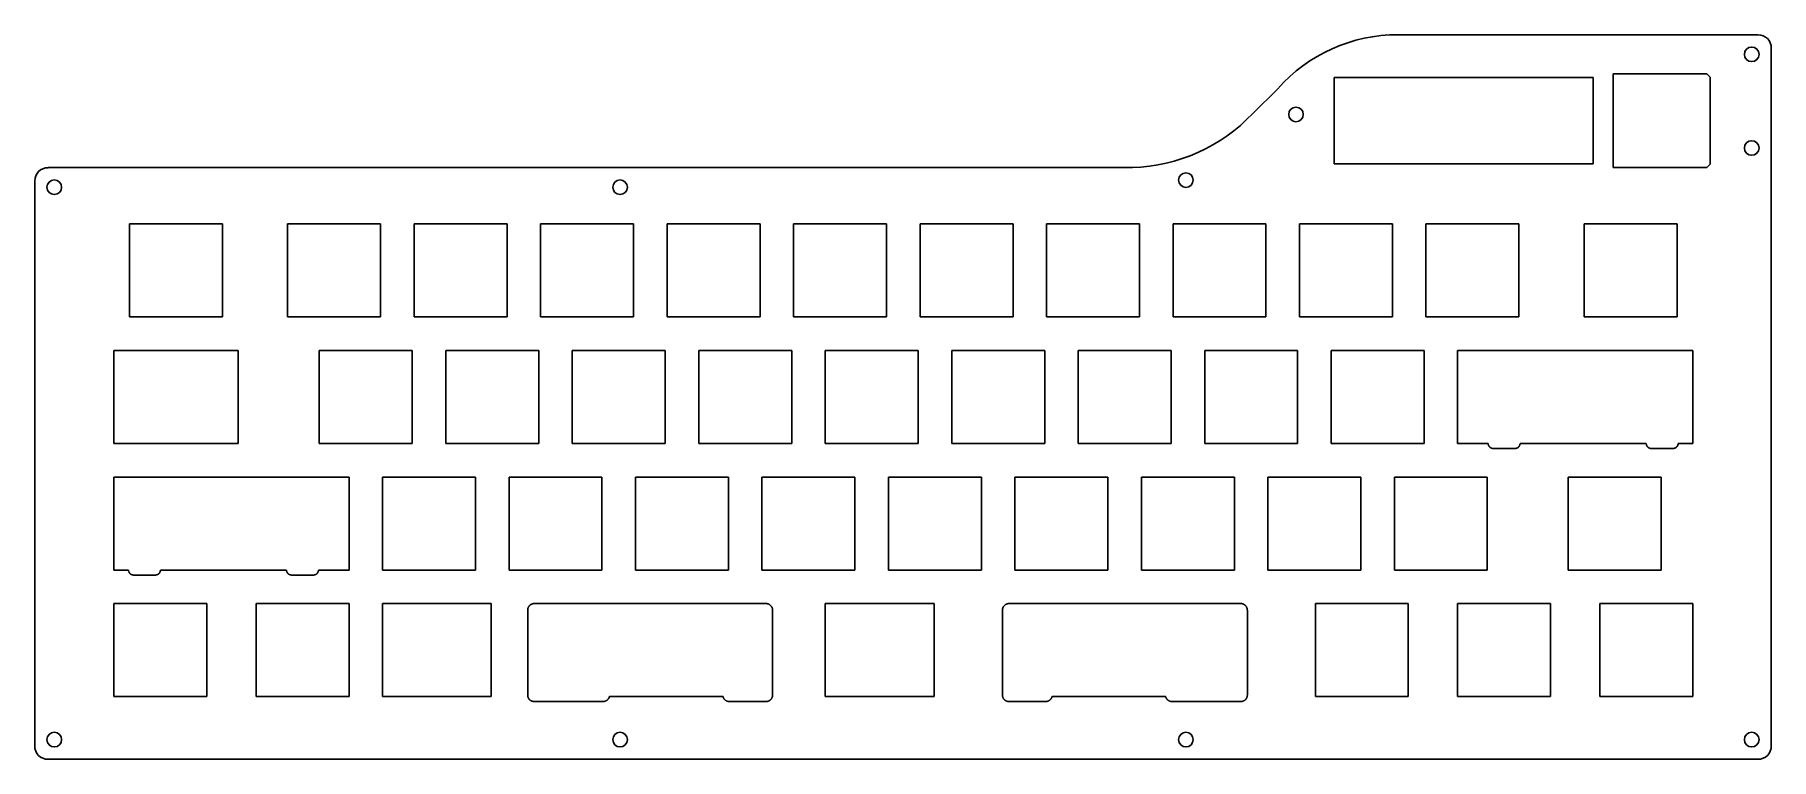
# Model space of a CAD drawing. Header units: millimetres. Extents: x -542 to -281, y -114 to -5.
import ezdxf

# ---------------------------------------------------------------- set-up
doc = ezdxf.new("R2010")
doc.units = ezdxf.units.MM
doc.layers.get('0').update_dxf_attribs({"true_color": 0xffffff})
doc.layers.add('switch_plate', color=7, linetype='Continuous', true_color=0x000000)

msp = doc.modelspace()

# ---------------------------------------------------------------- linework, layer by layer
for centre in [(-283.81, -7.8), (-352.45, -16.84), (-283.81, -21.9), (-369.03, -26.73), (-539.47, -27.8), (-454.25, -27.8), (-539.47, -110.93), (-454.25, -110.93), (-369.03, -110.93), (-283.81, -110.93)]:
    msp.add_circle(centre, 1.1)
for centre, radius, start, end in [((-337.13, -28.98), 24.13, 89.8847, 138.4809), ((-282.86, -6.85), 2, 0, 90), ((-377.96, 1.33), 26.2, 271.9139, 316.4517), ((-540.41, -26.86), 2, 90.0069, 179.9841), ((-540.42, -111.89), 2, 179.9623, 270.0378), ((-282.86, -111.89), 2, 269.9086, 0.0494)]:
    msp.add_arc(centre, radius, start, end)
at = {"layer": 'switch_plate'}
for p, q in [((-337.08, -4.85), (-282.86, -4.85)), ((-280.86, -6.85), (-280.86, -111.88)), ((-358.97, -16.72), (-355.2, -12.99)), ((-307.68, -11.3), (-346.68, -11.3)), ((-346.68, -11.3), (-346.68, -24.3)), ((-307.68, -24.3), (-307.68, -11.3)), ((-290.58, -10.75), (-304.68, -10.75)), ((-304.68, -10.75), (-304.68, -24.85)), ((-290.08, -11.25), (-290.58, -10.75)), ((-290.58, -10.75), (-290.33, -11)), ((-290.33, -11), (-290.58, -10.75)), ((-290.08, -24.35), (-290.08, -11.25)), ((-540.41, -24.85), (-377.08, -24.85)), ((-346.68, -24.3), (-307.68, -24.3)), ((-304.68, -24.85), (-290.58, -24.85)), ((-290.58, -24.85), (-290.08, -24.35)), ((-542.42, -111.88), (-542.42, -26.85)), ((-468.16, -91.32), (-468.17, -91.36)), ((-468.17, -91.36), (-468.17, -91.39)), ((-468.17, -91.39), (-468.17, -91.43)), ((-468.17, -91.43), (-468.17, -91.46)), ((-468.17, -91.46), (-468.17, -104.21)), ((-468.15, -91.26), (-468.16, -91.29)), ((-468.16, -91.29), (-468.16, -91.32)), ((-468.14, -91.22), (-468.15, -91.26)), ((-468.13, -91.16), (-468.14, -91.19)), ((-468.14, -91.19), (-468.14, -91.22)), ((-468.11, -91.13), (-468.13, -91.16)), ((-468.1, -91.09), (-468.11, -91.13)), ((-468.09, -91.06), (-468.1, -91.09)), ((-468.08, -91.03), (-468.09, -91.06)), ((-468.06, -91), (-468.08, -91.03)), ((-468.04, -90.97), (-468.06, -91)), ((-468.03, -90.94), (-468.04, -90.97)), ((-468.01, -90.91), (-468.03, -90.94)), ((-467.99, -90.88), (-468.01, -90.91)), ((-467.97, -90.86), (-467.99, -90.88)), ((-467.95, -90.83), (-467.97, -90.86)), ((-467.93, -90.8), (-467.95, -90.83)), ((-467.9, -90.78), (-467.93, -90.8)), ((-467.88, -90.75), (-467.9, -90.78)), ((-467.86, -90.73), (-467.88, -90.75)), ((-467.83, -90.71), (-467.86, -90.73)), ((-467.8, -90.68), (-467.83, -90.71)), ((-467.78, -90.66), (-467.8, -90.68)), ((-467.75, -90.64), (-467.78, -90.66)), ((-467.72, -90.62), (-467.75, -90.64)), ((-467.69, -90.61), (-467.72, -90.62)), ((-467.66, -90.59), (-467.69, -90.61)), ((-467.63, -90.57), (-467.66, -90.59)), ((-467.6, -90.56), (-467.63, -90.57)), ((-467.57, -90.54), (-467.6, -90.56)), ((-467.54, -90.53), (-467.57, -90.54)), ((-467.51, -90.52), (-467.54, -90.53)), ((-467.48, -90.51), (-467.51, -90.52)), ((-467.44, -90.5), (-467.48, -90.51)), ((-467.41, -90.49), (-467.44, -90.5)), ((-467.38, -90.48), (-467.41, -90.49)), ((-467.34, -90.47), (-467.38, -90.48)), ((-467.31, -90.47), (-467.34, -90.47)), ((-467.27, -90.47), (-467.31, -90.47)), ((-467.24, -90.46), (-467.27, -90.47)), ((-467.21, -90.46), (-467.24, -90.46)), ((-467.17, -90.46), (-467.21, -90.46)), ((-432.29, -90.46), (-467.17, -90.46)), ((-432.25, -90.46), (-432.29, -90.46)), ((-432.22, -90.46), (-432.25, -90.46)), ((-432.18, -90.47), (-432.22, -90.46)), ((-432.15, -90.47), (-432.18, -90.47)), ((-432.12, -90.47), (-432.15, -90.47)), ((-432.08, -90.48), (-432.12, -90.47)), ((-432.05, -90.49), (-432.08, -90.48)), ((-432.02, -90.5), (-432.05, -90.49)), ((-431.98, -90.51), (-432.02, -90.5)), ((-431.95, -90.52), (-431.98, -90.51)), ((-431.92, -90.53), (-431.95, -90.52)), ((-431.89, -90.54), (-431.92, -90.53)), ((-431.86, -90.56), (-431.89, -90.54)), ((-431.83, -90.57), (-431.86, -90.56)), ((-431.8, -90.59), (-431.83, -90.57)), ((-431.77, -90.61), (-431.8, -90.59)), ((-431.74, -90.62), (-431.77, -90.61)), ((-431.71, -90.64), (-431.74, -90.62)), ((-431.68, -90.66), (-431.71, -90.64)), ((-431.65, -90.68), (-431.68, -90.66)), ((-431.63, -90.71), (-431.65, -90.68)), ((-431.6, -90.73), (-431.63, -90.71)), ((-431.58, -90.75), (-431.6, -90.73)), ((-431.55, -90.78), (-431.58, -90.75)), ((-431.53, -90.8), (-431.55, -90.78)), ((-431.51, -90.83), (-431.53, -90.8)), ((-431.49, -90.86), (-431.51, -90.83)), ((-431.47, -90.88), (-431.49, -90.86)), ((-431.45, -90.91), (-431.47, -90.88)), ((-431.43, -90.94), (-431.45, -90.91)), ((-431.41, -90.97), (-431.43, -90.94)), ((-431.4, -91), (-431.41, -90.97)), ((-431.38, -91.03), (-431.4, -91)), ((-431.37, -91.06), (-431.38, -91.03)), ((-431.36, -91.09), (-431.37, -91.06)), ((-431.34, -91.13), (-431.36, -91.09)), ((-431.33, -91.16), (-431.34, -91.13)), ((-431.32, -91.19), (-431.33, -91.16)), ((-431.31, -91.22), (-431.32, -91.19)), ((-431.31, -91.26), (-431.31, -91.22)), ((-431.3, -91.29), (-431.31, -91.26)), ((-431.29, -91.32), (-431.3, -91.29)), ((-431.29, -91.36), (-431.29, -91.32)), ((-431.29, -91.39), (-431.29, -91.36)), ((-431.29, -91.43), (-431.29, -91.39)), ((-431.29, -91.46), (-431.29, -91.43)), ((-431.29, -104.21), (-431.29, -91.46)), ((-406.97, -90.46), (-423.35, -90.46)), ((-423.35, -90.46), (-423.35, -104.46)), ((-406.97, -104.46), (-406.97, -90.46)), ((-396.66, -91.36), (-396.65, -91.32)), ((-396.66, -91.39), (-396.66, -91.36)), ((-396.66, -91.43), (-396.66, -91.39)), ((-396.66, -91.46), (-396.66, -91.43)), ((-396.66, -104.21), (-396.66, -91.46)), ((-396.65, -91.29), (-396.64, -91.26)), ((-396.65, -91.32), (-396.65, -91.29)), ((-396.64, -91.26), (-396.63, -91.22)), ((-396.63, -91.22), (-396.62, -91.19)), ((-396.62, -91.19), (-396.61, -91.16)), ((-396.61, -91.16), (-396.6, -91.13)), ((-396.6, -91.13), (-396.59, -91.09)), ((-396.59, -91.09), (-396.58, -91.06)), ((-396.58, -91.06), (-396.56, -91.03)), ((-396.56, -91.03), (-396.55, -91)), ((-396.55, -91), (-396.53, -90.97)), ((-396.53, -90.97), (-396.52, -90.94)), ((-396.52, -90.94), (-396.5, -90.91)), ((-396.5, -90.91), (-396.48, -90.88)), ((-396.48, -90.88), (-396.46, -90.86)), ((-396.46, -90.86), (-396.44, -90.83)), ((-396.44, -90.83), (-396.41, -90.8)), ((-396.41, -90.8), (-396.39, -90.78)), ((-396.39, -90.78), (-396.37, -90.75)), ((-396.37, -90.75), (-396.34, -90.73)), ((-396.34, -90.73), (-396.32, -90.71)), ((-396.32, -90.71), (-396.29, -90.68)), ((-396.29, -90.68), (-396.26, -90.66)), ((-396.26, -90.66), (-396.24, -90.64)), ((-396.24, -90.64), (-396.21, -90.62)), ((-396.21, -90.62), (-396.18, -90.61)), ((-396.18, -90.61), (-396.15, -90.59)), ((-396.15, -90.59), (-396.12, -90.57)), ((-396.12, -90.57), (-396.09, -90.56)), ((-396.09, -90.56), (-396.06, -90.54)), ((-396.06, -90.54), (-396.03, -90.53)), ((-396.03, -90.53), (-396, -90.52)), ((-396, -90.52), (-395.96, -90.51)), ((-395.96, -90.51), (-395.93, -90.5)), ((-395.93, -90.5), (-395.9, -90.49)), ((-395.9, -90.49), (-395.86, -90.48)), ((-395.86, -90.48), (-395.83, -90.47)), ((-395.83, -90.47), (-395.8, -90.47)), ((-395.8, -90.47), (-395.76, -90.47)), ((-395.76, -90.47), (-395.73, -90.46)), ((-395.73, -90.46), (-395.69, -90.46)), ((-395.69, -90.46), (-395.66, -90.46)), ((-395.66, -90.46), (-360.77, -90.46)), ((-360.77, -90.46), (-360.74, -90.46)), ((-360.74, -90.46), (-360.71, -90.46)), ((-360.71, -90.46), (-360.67, -90.47)), ((-360.67, -90.47), (-360.64, -90.47)), ((-360.64, -90.47), (-360.6, -90.47)), ((-360.6, -90.47), (-360.57, -90.48)), ((-360.57, -90.48), (-360.54, -90.49)), ((-360.54, -90.49), (-360.5, -90.5)), ((-360.5, -90.5), (-360.47, -90.51)), ((-360.47, -90.51), (-360.44, -90.52)), ((-360.44, -90.52), (-360.41, -90.53)), ((-360.41, -90.53), (-360.38, -90.54)), ((-360.38, -90.54), (-360.34, -90.56)), ((-360.34, -90.56), (-360.31, -90.57)), ((-360.31, -90.57), (-360.28, -90.59)), ((-360.28, -90.59), (-360.25, -90.61)), ((-360.25, -90.61), (-360.23, -90.62)), ((-360.23, -90.62), (-360.2, -90.64)), ((-360.2, -90.64), (-360.17, -90.66)), ((-360.17, -90.66), (-360.14, -90.68)), ((-360.14, -90.68), (-360.12, -90.71)), ((-360.12, -90.71), (-360.09, -90.73)), ((-360.09, -90.73), (-360.07, -90.75)), ((-360.07, -90.75), (-360.04, -90.78)), ((-360.04, -90.78), (-360.02, -90.8)), ((-360.02, -90.8), (-360, -90.83)), ((-360, -90.83), (-359.98, -90.86)), ((-359.98, -90.86), (-359.96, -90.88)), ((-359.96, -90.88), (-359.94, -90.91)), ((-359.94, -90.91), (-359.92, -90.94)), ((-359.92, -90.94), (-359.9, -90.97)), ((-359.9, -90.97), (-359.89, -91)), ((-359.89, -91), (-359.87, -91.03)), ((-359.87, -91.03), (-359.86, -91.06)), ((-359.86, -91.06), (-359.84, -91.09)), ((-359.84, -91.09), (-359.83, -91.13)), ((-359.83, -91.13), (-359.82, -91.16)), ((-359.82, -91.16), (-359.81, -91.19)), ((-359.81, -91.19), (-359.8, -91.22)), ((-359.8, -91.22), (-359.79, -91.26)), ((-359.79, -91.26), (-359.79, -91.29)), ((-359.79, -91.29), (-359.78, -91.32)), ((-359.78, -91.32), (-359.78, -91.36)), ((-359.78, -91.36), (-359.78, -91.39)), ((-359.78, -91.39), (-359.77, -91.43)), ((-359.77, -91.43), (-359.77, -91.46)), ((-359.77, -91.46), (-359.77, -104.21)), ((-468.17, -104.21), (-468.17, -104.25)), ((-468.17, -104.25), (-468.17, -104.28)), ((-468.17, -104.28), (-468.17, -104.31)), ((-468.17, -104.31), (-468.16, -104.35)), ((-468.16, -104.35), (-468.16, -104.38)), ((-468.16, -104.38), (-468.15, -104.41)), ((-468.15, -104.41), (-468.14, -104.45)), ((-468.14, -104.45), (-468.14, -104.48)), ((-468.14, -104.48), (-468.13, -104.51)), ((-468.13, -104.51), (-468.11, -104.55)), ((-468.11, -104.55), (-468.1, -104.58)), ((-468.1, -104.58), (-468.09, -104.61)), ((-468.09, -104.61), (-468.08, -104.64)), ((-455.92, -104.62), (-455.91, -104.59)), ((-455.91, -104.59), (-455.9, -104.56)), ((-455.9, -104.56), (-455.89, -104.53)), ((-455.89, -104.53), (-455.88, -104.49)), ((-455.88, -104.49), (-455.87, -104.46)), ((-455.87, -104.46), (-438.75, -104.46)), ((-438.75, -104.46), (-438.74, -104.49)), ((-438.74, -104.49), (-438.73, -104.53)), ((-438.73, -104.53), (-438.72, -104.56)), ((-438.72, -104.56), (-438.71, -104.59)), ((-438.71, -104.59), (-438.7, -104.62)), ((-431.38, -104.64), (-431.37, -104.61)), ((-431.37, -104.61), (-431.36, -104.58)), ((-431.36, -104.58), (-431.34, -104.55)), ((-431.34, -104.55), (-431.33, -104.51)), ((-431.33, -104.51), (-431.32, -104.48)), ((-431.32, -104.48), (-431.31, -104.45)), ((-431.31, -104.41), (-431.3, -104.38)), ((-431.31, -104.45), (-431.31, -104.41)), ((-431.3, -104.38), (-431.29, -104.35)), ((-431.29, -104.25), (-431.29, -104.21)), ((-431.29, -104.28), (-431.29, -104.25)), ((-431.29, -104.31), (-431.29, -104.28)), ((-431.29, -104.35), (-431.29, -104.31)), ((-423.35, -104.46), (-406.97, -104.46)), ((-396.66, -104.25), (-396.66, -104.21)), ((-396.66, -104.28), (-396.66, -104.25)), ((-396.66, -104.31), (-396.66, -104.28)), ((-396.65, -104.35), (-396.66, -104.31)), ((-396.65, -104.38), (-396.65, -104.35)), ((-396.64, -104.41), (-396.65, -104.38)), ((-396.63, -104.45), (-396.64, -104.41)), ((-396.62, -104.48), (-396.63, -104.45)), ((-396.61, -104.51), (-396.62, -104.48)), ((-396.6, -104.55), (-396.61, -104.51)), ((-396.59, -104.58), (-396.6, -104.55)), ((-396.58, -104.61), (-396.59, -104.58)), ((-396.56, -104.64), (-396.58, -104.61)), ((-389.24, -104.59), (-389.25, -104.62)), ((-389.22, -104.56), (-389.24, -104.59)), ((-389.21, -104.53), (-389.22, -104.56)), ((-389.2, -104.49), (-389.21, -104.53)), ((-389.19, -104.46), (-389.2, -104.49)), ((-372.08, -104.46), (-389.19, -104.46)), ((-372.07, -104.49), (-372.08, -104.46)), ((-372.06, -104.53), (-372.07, -104.49)), ((-372.05, -104.56), (-372.06, -104.53)), ((-372.04, -104.59), (-372.05, -104.56)), ((-372.02, -104.62), (-372.04, -104.59)), ((-359.86, -104.61), (-359.87, -104.64)), ((-359.84, -104.58), (-359.86, -104.61)), ((-359.83, -104.55), (-359.84, -104.58)), ((-359.82, -104.51), (-359.83, -104.55)), ((-359.81, -104.48), (-359.82, -104.51)), ((-359.8, -104.45), (-359.81, -104.48)), ((-359.79, -104.41), (-359.8, -104.45)), ((-359.78, -104.35), (-359.79, -104.38)), ((-359.79, -104.38), (-359.79, -104.41)), ((-359.77, -104.25), (-359.78, -104.28)), ((-359.78, -104.28), (-359.78, -104.31)), ((-359.78, -104.31), (-359.78, -104.35)), ((-359.77, -104.21), (-359.77, -104.25)), ((-468.08, -104.64), (-468.06, -104.67)), ((-468.06, -104.67), (-468.04, -104.7)), ((-468.04, -104.7), (-468.03, -104.73)), ((-468.03, -104.73), (-468.01, -104.76)), ((-468.01, -104.76), (-467.99, -104.79)), ((-467.99, -104.79), (-467.97, -104.82)), ((-467.97, -104.82), (-467.95, -104.84)), ((-467.95, -104.84), (-467.93, -104.87)), ((-467.93, -104.87), (-467.9, -104.89)), ((-467.9, -104.89), (-467.88, -104.92)), ((-467.88, -104.92), (-467.86, -104.94)), ((-467.86, -104.94), (-467.83, -104.96)), ((-467.83, -104.96), (-467.8, -104.99)), ((-467.8, -104.99), (-467.78, -105.01)), ((-467.78, -105.01), (-467.75, -105.03)), ((-467.75, -105.03), (-467.72, -105.05)), ((-467.72, -105.05), (-467.69, -105.07)), ((-467.69, -105.07), (-467.66, -105.08)), ((-467.66, -105.08), (-467.63, -105.1)), ((-467.63, -105.1), (-467.6, -105.11)), ((-467.6, -105.11), (-467.57, -105.13)), ((-467.57, -105.13), (-467.54, -105.14)), ((-467.54, -105.14), (-467.51, -105.15)), ((-467.51, -105.15), (-467.48, -105.16)), ((-467.48, -105.16), (-467.44, -105.17)), ((-467.44, -105.17), (-467.41, -105.18)), ((-467.41, -105.18), (-467.38, -105.19)), ((-467.38, -105.19), (-467.34, -105.2)), ((-467.34, -105.2), (-467.31, -105.2)), ((-467.31, -105.2), (-467.27, -105.21)), ((-467.27, -105.21), (-467.24, -105.21)), ((-467.24, -105.21), (-467.21, -105.21)), ((-467.21, -105.21), (-467.17, -105.21)), ((-467.17, -105.21), (-456.83, -105.21)), ((-456.83, -105.21), (-456.8, -105.21)), ((-456.8, -105.21), (-456.77, -105.21)), ((-456.77, -105.21), (-456.73, -105.21)), ((-456.73, -105.21), (-456.7, -105.2)), ((-456.7, -105.2), (-456.66, -105.2)), ((-456.66, -105.2), (-456.63, -105.19)), ((-456.63, -105.19), (-456.59, -105.18)), ((-456.59, -105.18), (-456.56, -105.17)), ((-456.56, -105.17), (-456.53, -105.16)), ((-456.53, -105.16), (-456.49, -105.15)), ((-456.49, -105.15), (-456.46, -105.14)), ((-456.46, -105.14), (-456.43, -105.13)), ((-456.43, -105.13), (-456.4, -105.11)), ((-456.4, -105.11), (-456.37, -105.1)), ((-456.37, -105.1), (-456.34, -105.08)), ((-456.34, -105.08), (-456.31, -105.06)), ((-456.31, -105.06), (-456.28, -105.04)), ((-456.28, -105.04), (-456.25, -105.02)), ((-456.25, -105.02), (-456.22, -105)), ((-456.22, -105), (-456.2, -104.98)), ((-456.2, -104.98), (-456.17, -104.96)), ((-456.17, -104.96), (-456.14, -104.93)), ((-456.14, -104.93), (-456.12, -104.91)), ((-456.12, -104.91), (-456.09, -104.88)), ((-456.09, -104.88), (-456.07, -104.86)), ((-456.07, -104.86), (-456.05, -104.83)), ((-456.05, -104.83), (-456.03, -104.8)), ((-456.03, -104.8), (-456.01, -104.77)), ((-456.01, -104.77), (-455.99, -104.75)), ((-455.99, -104.75), (-455.97, -104.72)), ((-455.97, -104.72), (-455.95, -104.69)), ((-455.95, -104.69), (-455.94, -104.65)), ((-455.94, -104.65), (-455.92, -104.62)), ((-438.7, -104.62), (-438.68, -104.65)), ((-438.68, -104.65), (-438.66, -104.69)), ((-438.66, -104.69), (-438.65, -104.72)), ((-438.65, -104.72), (-438.63, -104.75)), ((-438.63, -104.75), (-438.61, -104.77)), ((-438.61, -104.77), (-438.59, -104.8)), ((-438.59, -104.8), (-438.57, -104.83)), ((-438.57, -104.83), (-438.55, -104.86)), ((-438.55, -104.86), (-438.52, -104.88)), ((-438.52, -104.88), (-438.5, -104.91)), ((-438.5, -104.91), (-438.48, -104.93)), ((-438.48, -104.93), (-438.45, -104.96)), ((-438.45, -104.96), (-438.42, -104.98)), ((-438.42, -104.98), (-438.4, -105)), ((-438.4, -105), (-438.37, -105.02)), ((-438.37, -105.02), (-438.34, -105.04)), ((-438.34, -105.04), (-438.31, -105.06)), ((-438.31, -105.06), (-438.28, -105.08)), ((-438.28, -105.08), (-438.25, -105.1)), ((-438.25, -105.1), (-438.22, -105.11)), ((-438.22, -105.11), (-438.19, -105.13)), ((-438.19, -105.13), (-438.16, -105.14)), ((-438.16, -105.14), (-438.12, -105.15)), ((-438.12, -105.15), (-438.09, -105.16)), ((-438.09, -105.16), (-438.06, -105.17)), ((-438.06, -105.17), (-438.03, -105.18)), ((-438.03, -105.18), (-437.99, -105.19)), ((-437.99, -105.19), (-437.96, -105.2)), ((-437.96, -105.2), (-437.92, -105.2)), ((-437.92, -105.2), (-437.89, -105.21)), ((-437.89, -105.21), (-437.85, -105.21)), ((-437.85, -105.21), (-437.82, -105.21)), ((-437.82, -105.21), (-437.78, -105.21)), ((-437.78, -105.21), (-432.29, -105.21)), ((-432.29, -105.21), (-432.25, -105.21)), ((-432.25, -105.21), (-432.22, -105.21)), ((-432.22, -105.21), (-432.18, -105.21)), ((-432.18, -105.21), (-432.15, -105.2)), ((-432.15, -105.2), (-432.12, -105.2)), ((-432.12, -105.2), (-432.08, -105.19)), ((-432.08, -105.19), (-432.05, -105.18)), ((-432.05, -105.18), (-432.02, -105.17)), ((-432.02, -105.17), (-431.98, -105.16)), ((-431.98, -105.16), (-431.95, -105.15)), ((-431.95, -105.15), (-431.92, -105.14)), ((-431.92, -105.14), (-431.89, -105.13)), ((-431.89, -105.13), (-431.86, -105.11)), ((-431.86, -105.11), (-431.83, -105.1)), ((-431.83, -105.1), (-431.8, -105.08)), ((-431.8, -105.08), (-431.77, -105.07)), ((-431.77, -105.07), (-431.74, -105.05)), ((-431.74, -105.05), (-431.71, -105.03)), ((-431.71, -105.03), (-431.68, -105.01)), ((-431.68, -105.01), (-431.65, -104.99)), ((-431.65, -104.99), (-431.63, -104.96)), ((-431.63, -104.96), (-431.6, -104.94)), ((-431.6, -104.94), (-431.58, -104.92)), ((-431.58, -104.92), (-431.55, -104.89)), ((-431.55, -104.89), (-431.53, -104.87)), ((-431.53, -104.87), (-431.51, -104.84)), ((-431.51, -104.84), (-431.49, -104.82)), ((-431.49, -104.82), (-431.47, -104.79)), ((-431.47, -104.79), (-431.45, -104.76)), ((-431.45, -104.76), (-431.43, -104.73)), ((-431.43, -104.73), (-431.41, -104.7)), ((-431.41, -104.7), (-431.4, -104.67)), ((-431.4, -104.67), (-431.38, -104.64)), ((-396.55, -104.67), (-396.56, -104.64)), ((-396.53, -104.7), (-396.55, -104.67)), ((-396.52, -104.73), (-396.53, -104.7)), ((-396.5, -104.76), (-396.52, -104.73)), ((-396.48, -104.79), (-396.5, -104.76)), ((-396.46, -104.82), (-396.48, -104.79)), ((-396.44, -104.84), (-396.46, -104.82)), ((-396.41, -104.87), (-396.44, -104.84)), ((-396.39, -104.89), (-396.41, -104.87)), ((-396.37, -104.92), (-396.39, -104.89)), ((-396.34, -104.94), (-396.37, -104.92)), ((-396.32, -104.96), (-396.34, -104.94)), ((-396.29, -104.99), (-396.32, -104.96)), ((-396.26, -105.01), (-396.29, -104.99)), ((-396.24, -105.03), (-396.26, -105.01)), ((-396.21, -105.05), (-396.24, -105.03)), ((-396.18, -105.07), (-396.21, -105.05)), ((-396.15, -105.08), (-396.18, -105.07)), ((-396.12, -105.1), (-396.15, -105.08)), ((-396.09, -105.11), (-396.12, -105.1)), ((-396.06, -105.13), (-396.09, -105.11)), ((-396.03, -105.14), (-396.06, -105.13)), ((-396, -105.15), (-396.03, -105.14)), ((-395.96, -105.16), (-396, -105.15)), ((-395.93, -105.17), (-395.96, -105.16)), ((-395.9, -105.18), (-395.93, -105.17)), ((-395.86, -105.19), (-395.9, -105.18)), ((-395.83, -105.2), (-395.86, -105.19)), ((-395.8, -105.2), (-395.83, -105.2)), ((-395.76, -105.21), (-395.8, -105.2)), ((-395.73, -105.21), (-395.76, -105.21)), ((-395.69, -105.21), (-395.73, -105.21)), ((-395.66, -105.21), (-395.69, -105.21)), ((-390.16, -105.21), (-395.66, -105.21)), ((-390.13, -105.21), (-390.16, -105.21)), ((-390.09, -105.21), (-390.13, -105.21)), ((-390.06, -105.21), (-390.09, -105.21)), ((-390.02, -105.2), (-390.06, -105.21)), ((-389.99, -105.2), (-390.02, -105.2)), ((-389.95, -105.19), (-389.99, -105.2)), ((-389.92, -105.18), (-389.95, -105.19)), ((-389.89, -105.17), (-389.92, -105.18)), ((-389.85, -105.16), (-389.89, -105.17)), ((-389.82, -105.15), (-389.85, -105.16)), ((-389.79, -105.14), (-389.82, -105.15)), ((-389.76, -105.13), (-389.79, -105.14)), ((-389.73, -105.11), (-389.76, -105.13)), ((-389.69, -105.1), (-389.73, -105.11)), ((-389.66, -105.08), (-389.69, -105.1)), ((-389.63, -105.06), (-389.66, -105.08)), ((-389.61, -105.04), (-389.63, -105.06)), ((-389.58, -105.02), (-389.61, -105.04)), ((-389.55, -105), (-389.58, -105.02)), ((-389.52, -104.98), (-389.55, -105)), ((-389.5, -104.96), (-389.52, -104.98)), ((-389.47, -104.93), (-389.5, -104.96)), ((-389.45, -104.91), (-389.47, -104.93)), ((-389.42, -104.88), (-389.45, -104.91)), ((-389.4, -104.86), (-389.42, -104.88)), ((-389.38, -104.83), (-389.4, -104.86)), ((-389.36, -104.8), (-389.38, -104.83)), ((-389.34, -104.77), (-389.36, -104.8)), ((-389.32, -104.75), (-389.34, -104.77)), ((-389.3, -104.72), (-389.32, -104.75)), ((-389.28, -104.69), (-389.3, -104.72)), ((-389.27, -104.65), (-389.28, -104.69)), ((-389.25, -104.62), (-389.27, -104.65)), ((-372.01, -104.65), (-372.02, -104.62)), ((-371.99, -104.69), (-372.01, -104.65)), ((-371.97, -104.72), (-371.99, -104.69)), ((-371.96, -104.75), (-371.97, -104.72)), ((-371.94, -104.77), (-371.96, -104.75)), ((-371.92, -104.8), (-371.94, -104.77)), ((-371.9, -104.83), (-371.92, -104.8)), ((-371.87, -104.86), (-371.9, -104.83)), ((-371.85, -104.88), (-371.87, -104.86)), ((-371.83, -104.91), (-371.85, -104.88)), ((-371.8, -104.93), (-371.83, -104.91)), ((-371.78, -104.96), (-371.8, -104.93)), ((-371.75, -104.98), (-371.78, -104.96)), ((-371.72, -105), (-371.75, -104.98)), ((-371.7, -105.02), (-371.72, -105)), ((-371.67, -105.04), (-371.7, -105.02)), ((-371.64, -105.06), (-371.67, -105.04)), ((-371.61, -105.08), (-371.64, -105.06)), ((-371.58, -105.1), (-371.61, -105.08)), ((-371.55, -105.11), (-371.58, -105.1)), ((-371.52, -105.13), (-371.55, -105.11)), ((-371.48, -105.14), (-371.52, -105.13)), ((-371.45, -105.15), (-371.48, -105.14)), ((-371.42, -105.16), (-371.45, -105.15)), ((-371.39, -105.17), (-371.42, -105.16)), ((-371.35, -105.18), (-371.39, -105.17)), ((-371.32, -105.19), (-371.35, -105.18)), ((-371.28, -105.2), (-371.32, -105.19)), ((-371.25, -105.2), (-371.28, -105.2)), ((-371.22, -105.21), (-371.25, -105.2)), ((-371.18, -105.21), (-371.22, -105.21)), ((-371.15, -105.21), (-371.18, -105.21)), ((-371.11, -105.21), (-371.15, -105.21)), ((-360.77, -105.21), (-371.11, -105.21)), ((-360.74, -105.21), (-360.77, -105.21)), ((-360.71, -105.21), (-360.74, -105.21)), ((-360.67, -105.21), (-360.71, -105.21)), ((-360.64, -105.2), (-360.67, -105.21)), ((-360.6, -105.2), (-360.64, -105.2)), ((-360.57, -105.19), (-360.6, -105.2)), ((-360.54, -105.18), (-360.57, -105.19)), ((-360.5, -105.17), (-360.54, -105.18)), ((-360.47, -105.16), (-360.5, -105.17)), ((-360.44, -105.15), (-360.47, -105.16)), ((-360.41, -105.14), (-360.44, -105.15)), ((-360.38, -105.13), (-360.41, -105.14)), ((-360.34, -105.11), (-360.38, -105.13)), ((-360.31, -105.1), (-360.34, -105.11)), ((-360.28, -105.08), (-360.31, -105.1)), ((-360.25, -105.07), (-360.28, -105.08)), ((-360.23, -105.05), (-360.25, -105.07)), ((-360.2, -105.03), (-360.23, -105.05)), ((-360.17, -105.01), (-360.2, -105.03)), ((-360.14, -104.99), (-360.17, -105.01)), ((-360.12, -104.96), (-360.14, -104.99)), ((-360.09, -104.94), (-360.12, -104.96)), ((-360.07, -104.92), (-360.09, -104.94)), ((-360.04, -104.89), (-360.07, -104.92)), ((-360.02, -104.87), (-360.04, -104.89)), ((-360, -104.84), (-360.02, -104.87)), ((-359.98, -104.82), (-360, -104.84)), ((-359.96, -104.79), (-359.98, -104.82)), ((-359.94, -104.76), (-359.96, -104.79)), ((-359.92, -104.73), (-359.94, -104.76)), ((-359.9, -104.7), (-359.92, -104.73)), ((-359.89, -104.67), (-359.9, -104.7)), ((-359.87, -104.64), (-359.89, -104.67)), ((-282.86, -113.88), (-540.41, -113.89))]:
    msp.add_line(p, q, dxfattribs=at)
at = {"layer": 'switch_plate', "color": 0}
for p, q in [((-528.13, -47.31), (-528.13, -33.31)), ((-528.13, -33.31), (-514.13, -33.31)), ((-514.13, -33.31), (-514.13, -47.31)), ((-504.32, -47.31), (-504.32, -33.31)), ((-504.32, -33.31), (-490.32, -33.31)), ((-490.32, -33.31), (-490.32, -47.31)), ((-485.27, -47.31), (-485.27, -33.31)), ((-485.27, -33.31), (-471.27, -33.31)), ((-471.27, -33.31), (-471.27, -47.31)), ((-466.22, -47.31), (-466.22, -33.31)), ((-466.22, -33.31), (-452.22, -33.31)), ((-452.22, -33.31), (-452.22, -47.31)), ((-447.17, -47.31), (-447.17, -33.31)), ((-447.17, -33.31), (-433.17, -33.31)), ((-433.17, -33.31), (-433.17, -47.31)), ((-428.12, -47.31), (-428.12, -33.31)), ((-428.12, -33.31), (-414.12, -33.31)), ((-414.12, -33.31), (-414.12, -47.31)), ((-409.07, -47.31), (-409.07, -33.31)), ((-409.07, -33.31), (-395.07, -33.31)), ((-395.07, -33.31), (-395.07, -47.31)), ((-390.02, -47.31), (-390.02, -33.31)), ((-390.02, -33.31), (-376.02, -33.31)), ((-376.02, -33.31), (-376.02, -47.31)), ((-370.97, -47.31), (-370.97, -33.31)), ((-370.97, -33.31), (-356.97, -33.31)), ((-356.97, -33.31), (-356.97, -47.31)), ((-351.92, -47.31), (-351.92, -33.31)), ((-351.92, -33.31), (-337.92, -33.31)), ((-337.92, -33.31), (-337.92, -47.31)), ((-332.87, -47.31), (-332.87, -33.31)), ((-332.87, -33.31), (-318.87, -33.31)), ((-318.87, -33.31), (-318.87, -47.31)), ((-309.05, -47.31), (-309.05, -33.31)), ((-309.05, -33.31), (-295.05, -33.31)), ((-295.05, -33.31), (-295.05, -47.31)), ((-514.13, -47.31), (-528.13, -47.31)), ((-490.32, -47.31), (-504.32, -47.31)), ((-471.27, -47.31), (-485.27, -47.31)), ((-452.22, -47.31), (-466.22, -47.31)), ((-433.17, -47.31), (-447.17, -47.31)), ((-414.12, -47.31), (-428.12, -47.31)), ((-395.07, -47.31), (-409.07, -47.31)), ((-376.02, -47.31), (-390.02, -47.31)), ((-356.97, -47.31), (-370.97, -47.31)), ((-337.92, -47.31), (-351.92, -47.31)), ((-318.87, -47.31), (-332.87, -47.31)), ((-295.05, -47.31), (-309.05, -47.31)), ((-530.51, -66.36), (-530.51, -52.36)), ((-530.51, -52.36), (-511.75, -52.36)), ((-511.75, -52.36), (-511.75, -66.36)), ((-499.55, -66.36), (-499.55, -52.36)), ((-499.55, -52.36), (-485.55, -52.36)), ((-485.55, -52.36), (-485.55, -66.36)), ((-480.5, -66.36), (-480.5, -52.36)), ((-480.5, -52.36), (-466.5, -52.36)), ((-466.5, -52.36), (-466.5, -66.36)), ((-461.45, -66.36), (-461.45, -52.36)), ((-461.45, -52.36), (-447.45, -52.36)), ((-447.45, -52.36), (-447.45, -66.36)), ((-442.4, -66.36), (-442.4, -52.36)), ((-442.4, -52.36), (-428.4, -52.36)), ((-428.4, -52.36), (-428.4, -66.36)), ((-423.35, -66.36), (-423.35, -52.36)), ((-423.35, -52.36), (-409.35, -52.36)), ((-409.35, -52.36), (-409.35, -66.36)), ((-404.3, -66.36), (-404.3, -52.36)), ((-404.3, -52.36), (-390.3, -52.36)), ((-390.3, -52.36), (-390.3, -66.36)), ((-385.25, -66.36), (-385.25, -52.36)), ((-385.25, -52.36), (-371.25, -52.36)), ((-371.25, -52.36), (-371.25, -66.36)), ((-366.2, -66.36), (-366.2, -52.36)), ((-366.2, -52.36), (-352.2, -52.36)), ((-352.2, -52.36), (-352.2, -66.36)), ((-347.15, -66.36), (-347.15, -52.36)), ((-347.15, -52.36), (-333.15, -52.36)), ((-333.15, -52.36), (-333.15, -66.36)), ((-292.67, -52.36), (-328.1, -52.36)), ((-328.1, -52.36), (-328.1, -66.36)), ((-292.67, -66.36), (-292.67, -52.36)), ((-511.75, -66.36), (-530.51, -66.36)), ((-485.55, -66.36), (-499.55, -66.36)), ((-466.5, -66.36), (-480.5, -66.36)), ((-447.45, -66.36), (-461.45, -66.36)), ((-428.4, -66.36), (-442.4, -66.36)), ((-409.35, -66.36), (-423.35, -66.36)), ((-390.3, -66.36), (-404.3, -66.36)), ((-371.25, -66.36), (-385.25, -66.36)), ((-352.2, -66.36), (-366.2, -66.36)), ((-333.15, -66.36), (-347.15, -66.36)), ((-328.1, -66.36), (-323.5, -66.36)), ((-323.5, -66.36), (-323.5, -66.39)), ((-323.5, -66.39), (-323.5, -66.41)), ((-323.5, -66.41), (-323.49, -66.44)), ((-323.49, -66.44), (-323.49, -66.46)), ((-323.49, -66.46), (-323.49, -66.49)), ((-323.49, -66.49), (-323.48, -66.51)), ((-323.48, -66.51), (-323.48, -66.54)), ((-323.48, -66.54), (-323.47, -66.56)), ((-323.47, -66.56), (-323.46, -66.59)), ((-323.46, -66.59), (-323.46, -66.61)), ((-323.46, -66.61), (-323.45, -66.64)), ((-323.45, -66.64), (-323.44, -66.66)), ((-323.44, -66.66), (-323.43, -66.68)), ((-323.43, -66.68), (-323.41, -66.71)), ((-323.41, -66.71), (-323.4, -66.73)), ((-323.4, -66.73), (-323.39, -66.75)), ((-323.39, -66.75), (-323.38, -66.77)), ((-323.38, -66.77), (-323.36, -66.79)), ((-323.36, -66.79), (-323.35, -66.81)), ((-323.35, -66.81), (-323.33, -66.83)), ((-323.33, -66.83), (-323.31, -66.85)), ((-323.31, -66.85), (-323.3, -66.87)), ((-323.3, -66.87), (-323.28, -66.89)), ((-323.28, -66.89), (-323.26, -66.91)), ((-323.26, -66.91), (-323.24, -66.93)), ((-323.24, -66.93), (-323.22, -66.94)), ((-323.22, -66.94), (-323.2, -66.96)), ((-323.2, -66.96), (-323.18, -66.97)), ((-323.18, -66.97), (-323.16, -66.99)), ((-323.16, -66.99), (-323.14, -67)), ((-323.14, -67), (-323.12, -67.01)), ((-323.12, -67.01), (-323.09, -67.03)), ((-323.09, -67.03), (-323.07, -67.04)), ((-323.07, -67.04), (-323.05, -67.05)), ((-323.05, -67.05), (-323.02, -67.06)), ((-323.02, -67.06), (-323, -67.07)), ((-323, -67.07), (-322.98, -67.08)), ((-322.98, -67.08), (-322.95, -67.08)), ((-322.95, -67.08), (-322.93, -67.09)), ((-322.93, -67.09), (-322.9, -67.1)), ((-322.9, -67.1), (-322.88, -67.1)), ((-322.88, -67.1), (-322.85, -67.1)), ((-322.85, -67.1), (-322.82, -67.11)), ((-322.82, -67.11), (-322.8, -67.11)), ((-322.8, -67.11), (-322.77, -67.11)), ((-322.77, -67.11), (-322.75, -67.11)), ((-322.75, -67.11), (-319.45, -67.11)), ((-319.45, -67.11), (-319.42, -67.11)), ((-319.42, -67.11), (-319.4, -67.11)), ((-319.4, -67.11), (-319.37, -67.11)), ((-319.37, -67.11), (-319.35, -67.1)), ((-319.35, -67.1), (-319.32, -67.1)), ((-319.32, -67.1), (-319.29, -67.1)), ((-319.29, -67.1), (-319.27, -67.09)), ((-319.27, -67.09), (-319.24, -67.08)), ((-319.24, -67.08), (-319.22, -67.08)), ((-319.22, -67.08), (-319.2, -67.07)), ((-319.2, -67.07), (-319.17, -67.06)), ((-319.17, -67.06), (-319.15, -67.05)), ((-319.15, -67.05), (-319.12, -67.04)), ((-319.12, -67.04), (-319.1, -67.03)), ((-319.1, -67.03), (-319.08, -67.01)), ((-319.08, -67.01), (-319.06, -67)), ((-319.06, -67), (-319.04, -66.99)), ((-319.04, -66.99), (-319.01, -66.97)), ((-319.01, -66.97), (-318.99, -66.96)), ((-318.99, -66.96), (-318.97, -66.94)), ((-318.97, -66.94), (-318.95, -66.93)), ((-318.95, -66.93), (-318.93, -66.91)), ((-318.93, -66.91), (-318.92, -66.89)), ((-318.92, -66.89), (-318.9, -66.87)), ((-318.9, -66.87), (-318.88, -66.85)), ((-318.88, -66.85), (-318.86, -66.83)), ((-318.86, -66.83), (-318.85, -66.81)), ((-318.85, -66.81), (-318.83, -66.79)), ((-318.83, -66.79), (-318.82, -66.77)), ((-318.82, -66.77), (-318.81, -66.75)), ((-318.81, -66.75), (-318.79, -66.73)), ((-318.79, -66.73), (-318.78, -66.71)), ((-318.78, -66.71), (-318.77, -66.68)), ((-318.77, -66.68), (-318.76, -66.66)), ((-318.76, -66.66), (-318.75, -66.64)), ((-318.75, -66.64), (-318.74, -66.61)), ((-318.74, -66.61), (-318.73, -66.59)), ((-318.73, -66.59), (-318.72, -66.56)), ((-318.72, -66.54), (-318.71, -66.51)), ((-318.72, -66.56), (-318.72, -66.54)), ((-318.71, -66.49), (-318.7, -66.46)), ((-318.71, -66.51), (-318.71, -66.49)), ((-318.7, -66.39), (-318.7, -66.36)), ((-318.7, -66.36), (-299.7, -66.36)), ((-318.7, -66.41), (-318.7, -66.39)), ((-318.7, -66.44), (-318.7, -66.41)), ((-318.7, -66.46), (-318.7, -66.44)), ((-299.7, -66.36), (-299.7, -66.39)), ((-299.7, -66.39), (-299.7, -66.41)), ((-299.7, -66.41), (-299.69, -66.44)), ((-299.69, -66.44), (-299.69, -66.46)), ((-299.69, -66.46), (-299.69, -66.49)), ((-299.69, -66.49), (-299.68, -66.51)), ((-299.68, -66.51), (-299.68, -66.54)), ((-299.68, -66.54), (-299.67, -66.56)), ((-299.67, -66.56), (-299.66, -66.59)), ((-299.66, -66.59), (-299.66, -66.61)), ((-299.66, -66.61), (-299.65, -66.64)), ((-299.65, -66.64), (-299.64, -66.66)), ((-299.64, -66.66), (-299.63, -66.68)), ((-299.63, -66.68), (-299.61, -66.71)), ((-299.61, -66.71), (-299.6, -66.73)), ((-299.6, -66.73), (-299.59, -66.75)), ((-299.59, -66.75), (-299.58, -66.77)), ((-299.58, -66.77), (-299.56, -66.79)), ((-299.56, -66.79), (-299.55, -66.81)), ((-299.55, -66.81), (-299.53, -66.83)), ((-299.53, -66.83), (-299.51, -66.85)), ((-299.51, -66.85), (-299.5, -66.87)), ((-299.5, -66.87), (-299.48, -66.89)), ((-299.48, -66.89), (-299.46, -66.91)), ((-299.46, -66.91), (-299.44, -66.93)), ((-299.44, -66.93), (-299.42, -66.94)), ((-299.42, -66.94), (-299.4, -66.96)), ((-299.4, -66.96), (-299.38, -66.97)), ((-299.38, -66.97), (-299.36, -66.99)), ((-299.36, -66.99), (-299.34, -67)), ((-299.34, -67), (-299.32, -67.01)), ((-299.32, -67.01), (-299.29, -67.03)), ((-299.29, -67.03), (-299.27, -67.04)), ((-299.27, -67.04), (-299.25, -67.05)), ((-299.25, -67.05), (-299.22, -67.06)), ((-299.22, -67.06), (-299.2, -67.07)), ((-299.2, -67.07), (-299.18, -67.08)), ((-299.18, -67.08), (-299.15, -67.08)), ((-299.15, -67.08), (-299.13, -67.09)), ((-299.13, -67.09), (-299.1, -67.1)), ((-299.1, -67.1), (-299.08, -67.1)), ((-299.08, -67.1), (-299.05, -67.1)), ((-299.05, -67.1), (-299.02, -67.11)), ((-299.02, -67.11), (-299, -67.11)), ((-299, -67.11), (-298.97, -67.11)), ((-298.97, -67.11), (-298.95, -67.11)), ((-298.95, -67.11), (-295.65, -67.11)), ((-295.65, -67.11), (-295.62, -67.11)), ((-295.62, -67.11), (-295.6, -67.11)), ((-295.6, -67.11), (-295.57, -67.11)), ((-295.57, -67.11), (-295.55, -67.1)), ((-295.55, -67.1), (-295.52, -67.1)), ((-295.52, -67.1), (-295.49, -67.1)), ((-295.49, -67.1), (-295.47, -67.09)), ((-295.47, -67.09), (-295.44, -67.08)), ((-295.44, -67.08), (-295.42, -67.08)), ((-295.42, -67.08), (-295.4, -67.07)), ((-295.4, -67.07), (-295.37, -67.06)), ((-295.37, -67.06), (-295.35, -67.05)), ((-295.35, -67.05), (-295.32, -67.04)), ((-295.32, -67.04), (-295.3, -67.03)), ((-295.3, -67.03), (-295.28, -67.01)), ((-295.28, -67.01), (-295.26, -67)), ((-295.26, -67), (-295.24, -66.99)), ((-295.24, -66.99), (-295.21, -66.97)), ((-295.21, -66.97), (-295.19, -66.96)), ((-295.19, -66.96), (-295.17, -66.94)), ((-295.17, -66.94), (-295.15, -66.93)), ((-295.15, -66.93), (-295.13, -66.91)), ((-295.13, -66.91), (-295.12, -66.89)), ((-295.12, -66.89), (-295.1, -66.87)), ((-295.1, -66.87), (-295.08, -66.85)), ((-295.08, -66.85), (-295.06, -66.83)), ((-295.06, -66.83), (-295.05, -66.81)), ((-295.05, -66.81), (-295.03, -66.79)), ((-295.03, -66.79), (-295.02, -66.77)), ((-295.02, -66.77), (-295.01, -66.75)), ((-295.01, -66.75), (-294.99, -66.73)), ((-294.99, -66.73), (-294.98, -66.71)), ((-294.98, -66.71), (-294.97, -66.68)), ((-294.97, -66.68), (-294.96, -66.66)), ((-294.96, -66.66), (-294.95, -66.64)), ((-294.95, -66.64), (-294.94, -66.61)), ((-294.94, -66.61), (-294.93, -66.59)), ((-294.93, -66.59), (-294.92, -66.56)), ((-294.92, -66.54), (-294.91, -66.51)), ((-294.92, -66.56), (-294.92, -66.54)), ((-294.91, -66.49), (-294.9, -66.46)), ((-294.91, -66.51), (-294.91, -66.49)), ((-294.9, -66.39), (-294.9, -66.36)), ((-294.9, -66.36), (-292.67, -66.36)), ((-294.9, -66.41), (-294.9, -66.39)), ((-294.9, -66.44), (-294.9, -66.41)), ((-294.9, -66.46), (-294.9, -66.44)), ((-495.08, -71.41), (-530.51, -71.41)), ((-530.51, -71.41), (-530.51, -85.41)), ((-495.08, -85.41), (-495.08, -71.41)), ((-490.03, -85.41), (-490.03, -71.41)), ((-490.03, -71.41), (-476.03, -71.41)), ((-476.03, -71.41), (-476.03, -85.41)), ((-470.98, -85.41), (-470.98, -71.41)), ((-470.98, -71.41), (-456.98, -71.41)), ((-456.98, -71.41), (-456.98, -85.41)), ((-451.93, -85.41), (-451.93, -71.41)), ((-451.93, -71.41), (-437.93, -71.41)), ((-437.93, -71.41), (-437.93, -85.41)), ((-432.88, -85.41), (-432.88, -71.41)), ((-432.88, -71.41), (-418.88, -71.41)), ((-418.88, -71.41), (-418.88, -85.41)), ((-413.83, -85.41), (-413.83, -71.41)), ((-413.83, -71.41), (-399.83, -71.41)), ((-399.83, -71.41), (-399.83, -85.41)), ((-394.78, -85.41), (-394.78, -71.41)), ((-394.78, -71.41), (-380.78, -71.41)), ((-380.78, -71.41), (-380.78, -85.41)), ((-375.73, -85.41), (-375.73, -71.41)), ((-375.73, -71.41), (-361.73, -71.41)), ((-361.73, -71.41), (-361.73, -85.41)), ((-356.68, -85.41), (-356.68, -71.41)), ((-356.68, -71.41), (-342.68, -71.41)), ((-342.68, -71.41), (-342.68, -85.41)), ((-337.63, -85.41), (-337.63, -71.41)), ((-337.63, -71.41), (-323.63, -71.41)), ((-323.63, -71.41), (-323.63, -85.41)), ((-311.43, -85.41), (-311.43, -71.41)), ((-311.43, -71.41), (-297.44, -71.41)), ((-297.44, -71.41), (-297.44, -85.41)), ((-530.51, -85.41), (-528.29, -85.41)), ((-528.29, -85.41), (-528.29, -85.44)), ((-528.29, -85.44), (-528.29, -85.46)), ((-528.29, -85.46), (-528.28, -85.49)), ((-528.28, -85.49), (-528.28, -85.51)), ((-528.28, -85.51), (-528.28, -85.54)), ((-528.28, -85.54), (-528.27, -85.56)), ((-528.27, -85.56), (-528.27, -85.59)), ((-528.27, -85.59), (-528.26, -85.61)), ((-528.26, -85.61), (-528.25, -85.64)), ((-528.25, -85.64), (-528.24, -85.66)), ((-528.24, -85.66), (-528.23, -85.69)), ((-528.23, -85.69), (-528.22, -85.71)), ((-528.22, -85.71), (-528.21, -85.73)), ((-528.21, -85.73), (-528.2, -85.76)), ((-528.2, -85.76), (-528.19, -85.78)), ((-528.19, -85.78), (-528.18, -85.8)), ((-528.18, -85.8), (-528.16, -85.82)), ((-528.16, -85.82), (-528.15, -85.84)), ((-528.15, -85.84), (-528.13, -85.86)), ((-528.13, -85.86), (-528.12, -85.88)), ((-528.12, -85.88), (-528.1, -85.9)), ((-528.1, -85.9), (-528.08, -85.92)), ((-528.08, -85.92), (-528.07, -85.94)), ((-528.07, -85.94), (-528.05, -85.96)), ((-528.05, -85.96), (-528.03, -85.98)), ((-528.03, -85.98), (-528.01, -85.99)), ((-528.01, -85.99), (-527.99, -86.01)), ((-527.99, -86.01), (-527.97, -86.02)), ((-527.97, -86.02), (-527.95, -86.04)), ((-527.95, -86.04), (-527.93, -86.05)), ((-527.93, -86.05), (-527.9, -86.06)), ((-527.9, -86.06), (-527.88, -86.08)), ((-527.88, -86.08), (-527.86, -86.09)), ((-527.86, -86.09), (-527.83, -86.1)), ((-527.83, -86.1), (-527.81, -86.11)), ((-527.81, -86.11), (-527.79, -86.12)), ((-527.79, -86.12), (-527.76, -86.13)), ((-527.76, -86.13), (-527.74, -86.13)), ((-527.74, -86.13), (-527.71, -86.14)), ((-527.71, -86.14), (-527.69, -86.15)), ((-527.69, -86.15), (-527.66, -86.15)), ((-527.66, -86.15), (-527.64, -86.15)), ((-527.64, -86.15), (-527.61, -86.16)), ((-527.61, -86.16), (-527.59, -86.16)), ((-527.59, -86.16), (-527.56, -86.16)), ((-527.56, -86.16), (-527.53, -86.16)), ((-527.53, -86.16), (-524.24, -86.16)), ((-524.24, -86.16), (-524.21, -86.16)), ((-524.21, -86.16), (-524.18, -86.16)), ((-524.18, -86.16), (-524.16, -86.16)), ((-524.16, -86.16), (-524.13, -86.15)), ((-524.13, -86.15), (-524.11, -86.15)), ((-524.11, -86.15), (-524.08, -86.15)), ((-524.08, -86.15), (-524.06, -86.14)), ((-524.06, -86.14), (-524.03, -86.13)), ((-524.03, -86.13), (-524.01, -86.13)), ((-524.01, -86.13), (-523.98, -86.12)), ((-523.98, -86.12), (-523.96, -86.11)), ((-523.96, -86.11), (-523.94, -86.1)), ((-523.94, -86.1), (-523.91, -86.09)), ((-523.91, -86.09), (-523.89, -86.08)), ((-523.89, -86.08), (-523.87, -86.06)), ((-523.87, -86.06), (-523.85, -86.05)), ((-523.85, -86.05), (-523.82, -86.04)), ((-523.82, -86.04), (-523.8, -86.02)), ((-523.8, -86.02), (-523.78, -86.01)), ((-523.78, -86.01), (-523.76, -85.99)), ((-523.76, -85.99), (-523.74, -85.98)), ((-523.74, -85.98), (-523.72, -85.96)), ((-523.72, -85.96), (-523.7, -85.94)), ((-523.7, -85.94), (-523.69, -85.92)), ((-523.69, -85.92), (-523.67, -85.9)), ((-523.67, -85.9), (-523.65, -85.88)), ((-523.65, -85.88), (-523.64, -85.86)), ((-523.64, -85.86), (-523.62, -85.84)), ((-523.62, -85.84), (-523.61, -85.82)), ((-523.61, -85.82), (-523.59, -85.8)), ((-523.59, -85.8), (-523.58, -85.78)), ((-523.58, -85.78), (-523.57, -85.76)), ((-523.57, -85.76), (-523.56, -85.73)), ((-523.56, -85.73), (-523.55, -85.71)), ((-523.55, -85.71), (-523.54, -85.69)), ((-523.54, -85.69), (-523.53, -85.66)), ((-523.53, -85.66), (-523.52, -85.64)), ((-523.52, -85.64), (-523.51, -85.61)), ((-523.51, -85.59), (-523.5, -85.56)), ((-523.51, -85.61), (-523.51, -85.59)), ((-523.5, -85.54), (-523.49, -85.51)), ((-523.5, -85.56), (-523.5, -85.54)), ((-523.49, -85.46), (-523.48, -85.44)), ((-523.49, -85.49), (-523.49, -85.46)), ((-523.49, -85.51), (-523.49, -85.49)), ((-523.48, -85.44), (-523.48, -85.41)), ((-523.48, -85.41), (-504.49, -85.41)), ((-504.49, -85.41), (-504.49, -85.44)), ((-504.49, -85.44), (-504.48, -85.46)), ((-504.48, -85.46), (-504.48, -85.49)), ((-504.48, -85.49), (-504.48, -85.51)), ((-504.48, -85.51), (-504.48, -85.54)), ((-504.48, -85.54), (-504.47, -85.56)), ((-504.47, -85.56), (-504.47, -85.59)), ((-504.47, -85.59), (-504.46, -85.61)), ((-504.46, -85.61), (-504.45, -85.64)), ((-504.45, -85.64), (-504.44, -85.66)), ((-504.44, -85.66), (-504.43, -85.69)), ((-504.43, -85.69), (-504.42, -85.71)), ((-504.42, -85.71), (-504.41, -85.73)), ((-504.41, -85.73), (-504.4, -85.76)), ((-504.4, -85.76), (-504.39, -85.78)), ((-504.39, -85.78), (-504.38, -85.8)), ((-504.38, -85.8), (-504.36, -85.82)), ((-504.36, -85.82), (-504.35, -85.84)), ((-504.35, -85.84), (-504.33, -85.86)), ((-504.33, -85.86), (-504.32, -85.88)), ((-504.32, -85.88), (-504.3, -85.9)), ((-504.3, -85.9), (-504.28, -85.92)), ((-504.28, -85.92), (-504.27, -85.94)), ((-504.27, -85.94), (-504.25, -85.96)), ((-504.25, -85.96), (-504.23, -85.98)), ((-504.23, -85.98), (-504.21, -85.99)), ((-504.21, -85.99), (-504.19, -86.01)), ((-504.19, -86.01), (-504.17, -86.02)), ((-504.17, -86.02), (-504.15, -86.04)), ((-504.15, -86.04), (-504.13, -86.05)), ((-504.13, -86.05), (-504.1, -86.06)), ((-504.1, -86.06), (-504.08, -86.08)), ((-504.08, -86.08), (-504.06, -86.09)), ((-504.06, -86.09), (-504.03, -86.1)), ((-504.03, -86.1), (-504.01, -86.11)), ((-504.01, -86.11), (-503.99, -86.12)), ((-503.99, -86.12), (-503.96, -86.13)), ((-503.96, -86.13), (-503.94, -86.13)), ((-503.94, -86.13), (-503.91, -86.14)), ((-503.91, -86.14), (-503.89, -86.15)), ((-503.89, -86.15), (-503.86, -86.15)), ((-503.86, -86.15), (-503.84, -86.15)), ((-503.84, -86.15), (-503.81, -86.16)), ((-503.81, -86.16), (-503.79, -86.16)), ((-503.79, -86.16), (-503.76, -86.16)), ((-503.76, -86.16), (-503.74, -86.16)), ((-503.74, -86.16), (-500.44, -86.16)), ((-500.44, -86.16), (-500.41, -86.16)), ((-500.41, -86.16), (-500.38, -86.16)), ((-500.38, -86.16), (-500.36, -86.16)), ((-500.36, -86.16), (-500.33, -86.15)), ((-500.33, -86.15), (-500.31, -86.15)), ((-500.31, -86.15), (-500.28, -86.15)), ((-500.28, -86.15), (-500.26, -86.14)), ((-500.26, -86.14), (-500.23, -86.13)), ((-500.23, -86.13), (-500.21, -86.13)), ((-500.21, -86.13), (-500.18, -86.12)), ((-500.18, -86.12), (-500.16, -86.11)), ((-500.16, -86.11), (-500.14, -86.1)), ((-500.14, -86.1), (-500.11, -86.09)), ((-500.11, -86.09), (-500.09, -86.08)), ((-500.09, -86.08), (-500.07, -86.06)), ((-500.07, -86.06), (-500.05, -86.05)), ((-500.05, -86.05), (-500.02, -86.04)), ((-500.02, -86.04), (-500, -86.02)), ((-500, -86.02), (-499.98, -86.01)), ((-499.98, -86.01), (-499.96, -85.99)), ((-499.96, -85.99), (-499.94, -85.98)), ((-499.94, -85.98), (-499.92, -85.96)), ((-499.92, -85.96), (-499.9, -85.94)), ((-499.9, -85.94), (-499.89, -85.92)), ((-499.89, -85.92), (-499.87, -85.9)), ((-499.87, -85.9), (-499.85, -85.88)), ((-499.85, -85.88), (-499.84, -85.86)), ((-499.84, -85.86), (-499.82, -85.84)), ((-499.82, -85.84), (-499.81, -85.82)), ((-499.81, -85.82), (-499.79, -85.8)), ((-499.79, -85.8), (-499.78, -85.78)), ((-499.78, -85.78), (-499.77, -85.76)), ((-499.77, -85.76), (-499.76, -85.73)), ((-499.76, -85.73), (-499.75, -85.71)), ((-499.75, -85.71), (-499.74, -85.69)), ((-499.74, -85.69), (-499.73, -85.66)), ((-499.73, -85.66), (-499.72, -85.64)), ((-499.72, -85.64), (-499.71, -85.61)), ((-499.71, -85.59), (-499.7, -85.56)), ((-499.71, -85.61), (-499.71, -85.59)), ((-499.7, -85.54), (-499.69, -85.51)), ((-499.7, -85.56), (-499.7, -85.54)), ((-499.69, -85.46), (-499.68, -85.44)), ((-499.69, -85.49), (-499.69, -85.46)), ((-499.69, -85.51), (-499.69, -85.49)), ((-499.68, -85.44), (-499.68, -85.41)), ((-499.68, -85.41), (-495.08, -85.41)), ((-476.03, -85.41), (-490.03, -85.41)), ((-456.98, -85.41), (-470.98, -85.41)), ((-437.93, -85.41), (-451.93, -85.41)), ((-418.88, -85.41), (-432.88, -85.41)), ((-399.83, -85.41), (-413.83, -85.41)), ((-380.78, -85.41), (-394.78, -85.41)), ((-361.73, -85.41), (-375.73, -85.41)), ((-342.68, -85.41), (-356.68, -85.41)), ((-323.63, -85.41), (-337.63, -85.41)), ((-297.44, -85.41), (-311.43, -85.41)), ((-530.51, -104.46), (-530.51, -90.46)), ((-530.51, -90.46), (-516.51, -90.46)), ((-516.51, -90.46), (-516.51, -104.46)), ((-509.08, -104.46), (-509.08, -90.46)), ((-509.08, -90.46), (-495.08, -90.46)), ((-495.08, -90.46), (-495.08, -104.46)), ((-490.03, -104.46), (-490.03, -90.46)), ((-490.03, -90.46), (-473.65, -90.46)), ((-473.65, -90.46), (-473.65, -104.46)), ((-349.53, -104.46), (-349.53, -90.46)), ((-349.53, -90.46), (-335.54, -90.46)), ((-335.54, -90.46), (-335.54, -104.46)), ((-328.1, -104.46), (-328.1, -90.46)), ((-328.1, -90.46), (-314.1, -90.46)), ((-314.1, -90.46), (-314.1, -104.46)), ((-306.67, -104.46), (-306.67, -90.46)), ((-306.67, -90.46), (-292.67, -90.46)), ((-292.67, -90.46), (-292.67, -104.46)), ((-516.51, -104.46), (-530.51, -104.46)), ((-495.08, -104.46), (-509.08, -104.46)), ((-473.65, -104.46), (-490.03, -104.46)), ((-335.54, -104.46), (-349.53, -104.46)), ((-314.1, -104.46), (-328.1, -104.46)), ((-292.67, -104.46), (-306.67, -104.46))]:
    msp.add_line(p, q, dxfattribs=at)

doc.saveas('drawing.dxf')
